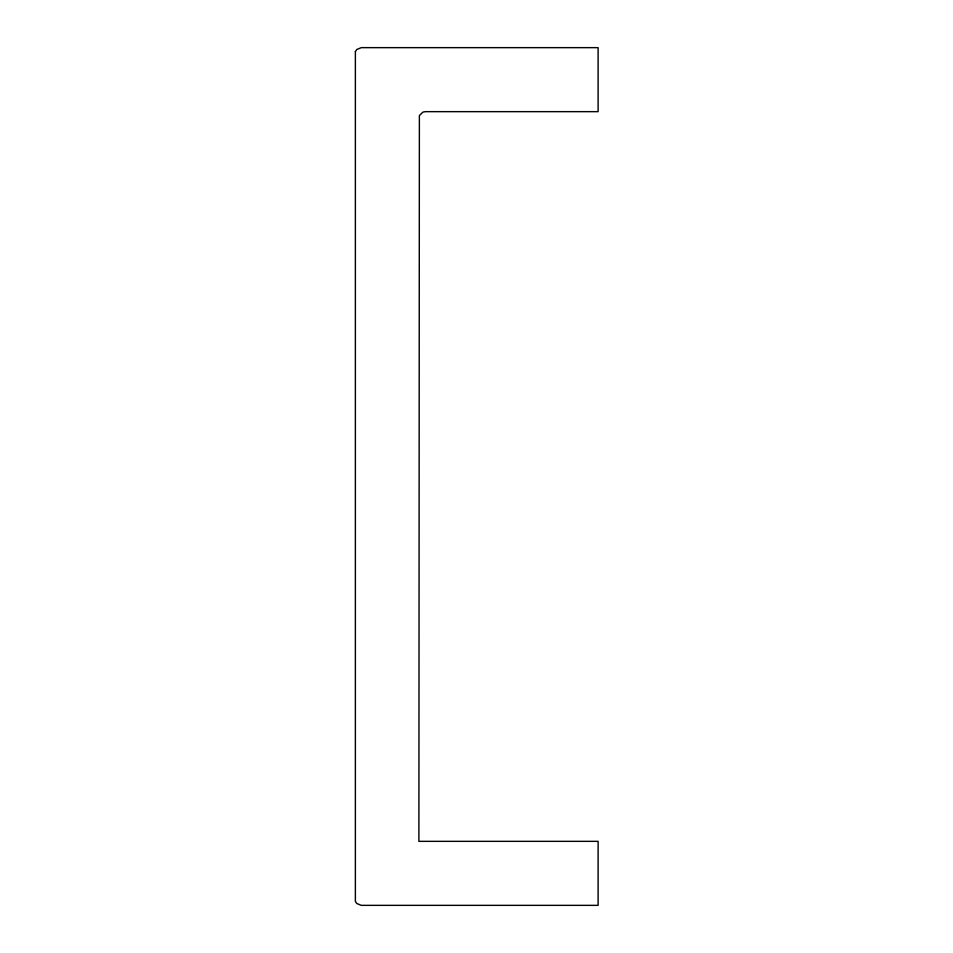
<?xml version="1.0" encoding="UTF-8"?>
<svg xmlns="http://www.w3.org/2000/svg" width="953" height="953" viewBox="0 0 953 953"><rect width="100%" height="100%" fill="white"/><g stroke="black" fill="none" stroke-linecap="round" stroke-linejoin="round"><path stroke-width="1.43" d="M355.374 51.605L355.374 901.395L356.756 903.48L361.282 905.35L598.115 905.35L598.115 841.344L418.891 841.344L419.38 115.611L422.846 112.144L425.288 111.656L598.115 111.656L598.115 47.65L361.282 47.65L356.756 49.52L355.374 51.605"/></g></svg>
